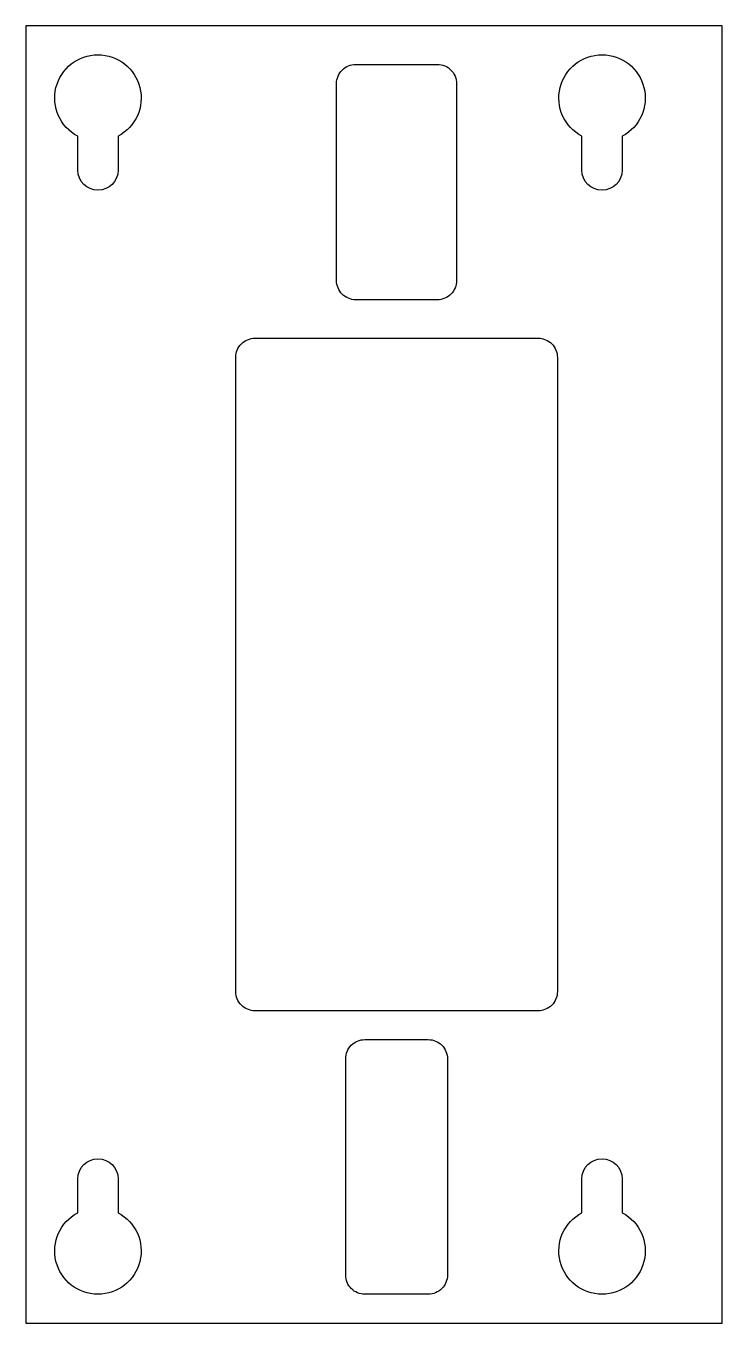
# Model space of a CAD drawing. Header units: millimetres. Extents: x -68 to 5, y 0 to 135.
import ezdxf

# ---------------------------------------------------------------- set-up
doc = ezdxf.new("R2010")
doc.units = ezdxf.units.MM

msp = doc.modelspace()

# ---------------------------------------------------------------- linework, layer by layer
msp.add_lwpolyline([(5, 135), (-67.5, 135), (-67.5, 0), (5, 0)], close=True)
for points in [[(-62.1, 120), (-62.1, 123.52, -4.038071), (-57.9, 123.52), (-57.9, 120, -1)], [(-22.65, 108.5, -0.414214), (-24.65, 106.5), (-33.15, 106.5, -0.414214), (-35.15, 108.5), (-35.15, 129, -0.414214), (-33.15, 131), (-24.65, 131, -0.414214), (-22.65, 129)], [(-9.6, 120), (-9.6, 123.52, -4.038071), (-5.4, 123.52), (-5.4, 120, -1)], [(-43.65, 102.5), (-14.15, 102.5, -0.414214), (-12.15, 100.5), (-12.15, 34.5, -0.414214), (-14.15, 32.5), (-43.65, 32.5, -0.414214), (-45.65, 34.5), (-45.65, 100.5, -0.414214)], [(-34.2, 27.5, -0.414214), (-32.2, 29.5), (-25.6, 29.5, -0.414214), (-23.6, 27.5), (-23.6, 5, -0.414214), (-25.6, 3), (-32.2, 3, -0.414214), (-34.2, 5)], [(-57.9, 15), (-57.9, 11.48, -4.038071), (-62.1, 11.48), (-62.1, 15, -1)], [(-5.4, 15), (-5.4, 11.48, -4.038071), (-9.6, 11.48), (-9.6, 15, -1)]]:
    msp.add_lwpolyline(points, format="xyb", close=True)

doc.saveas('drawing.dxf')
